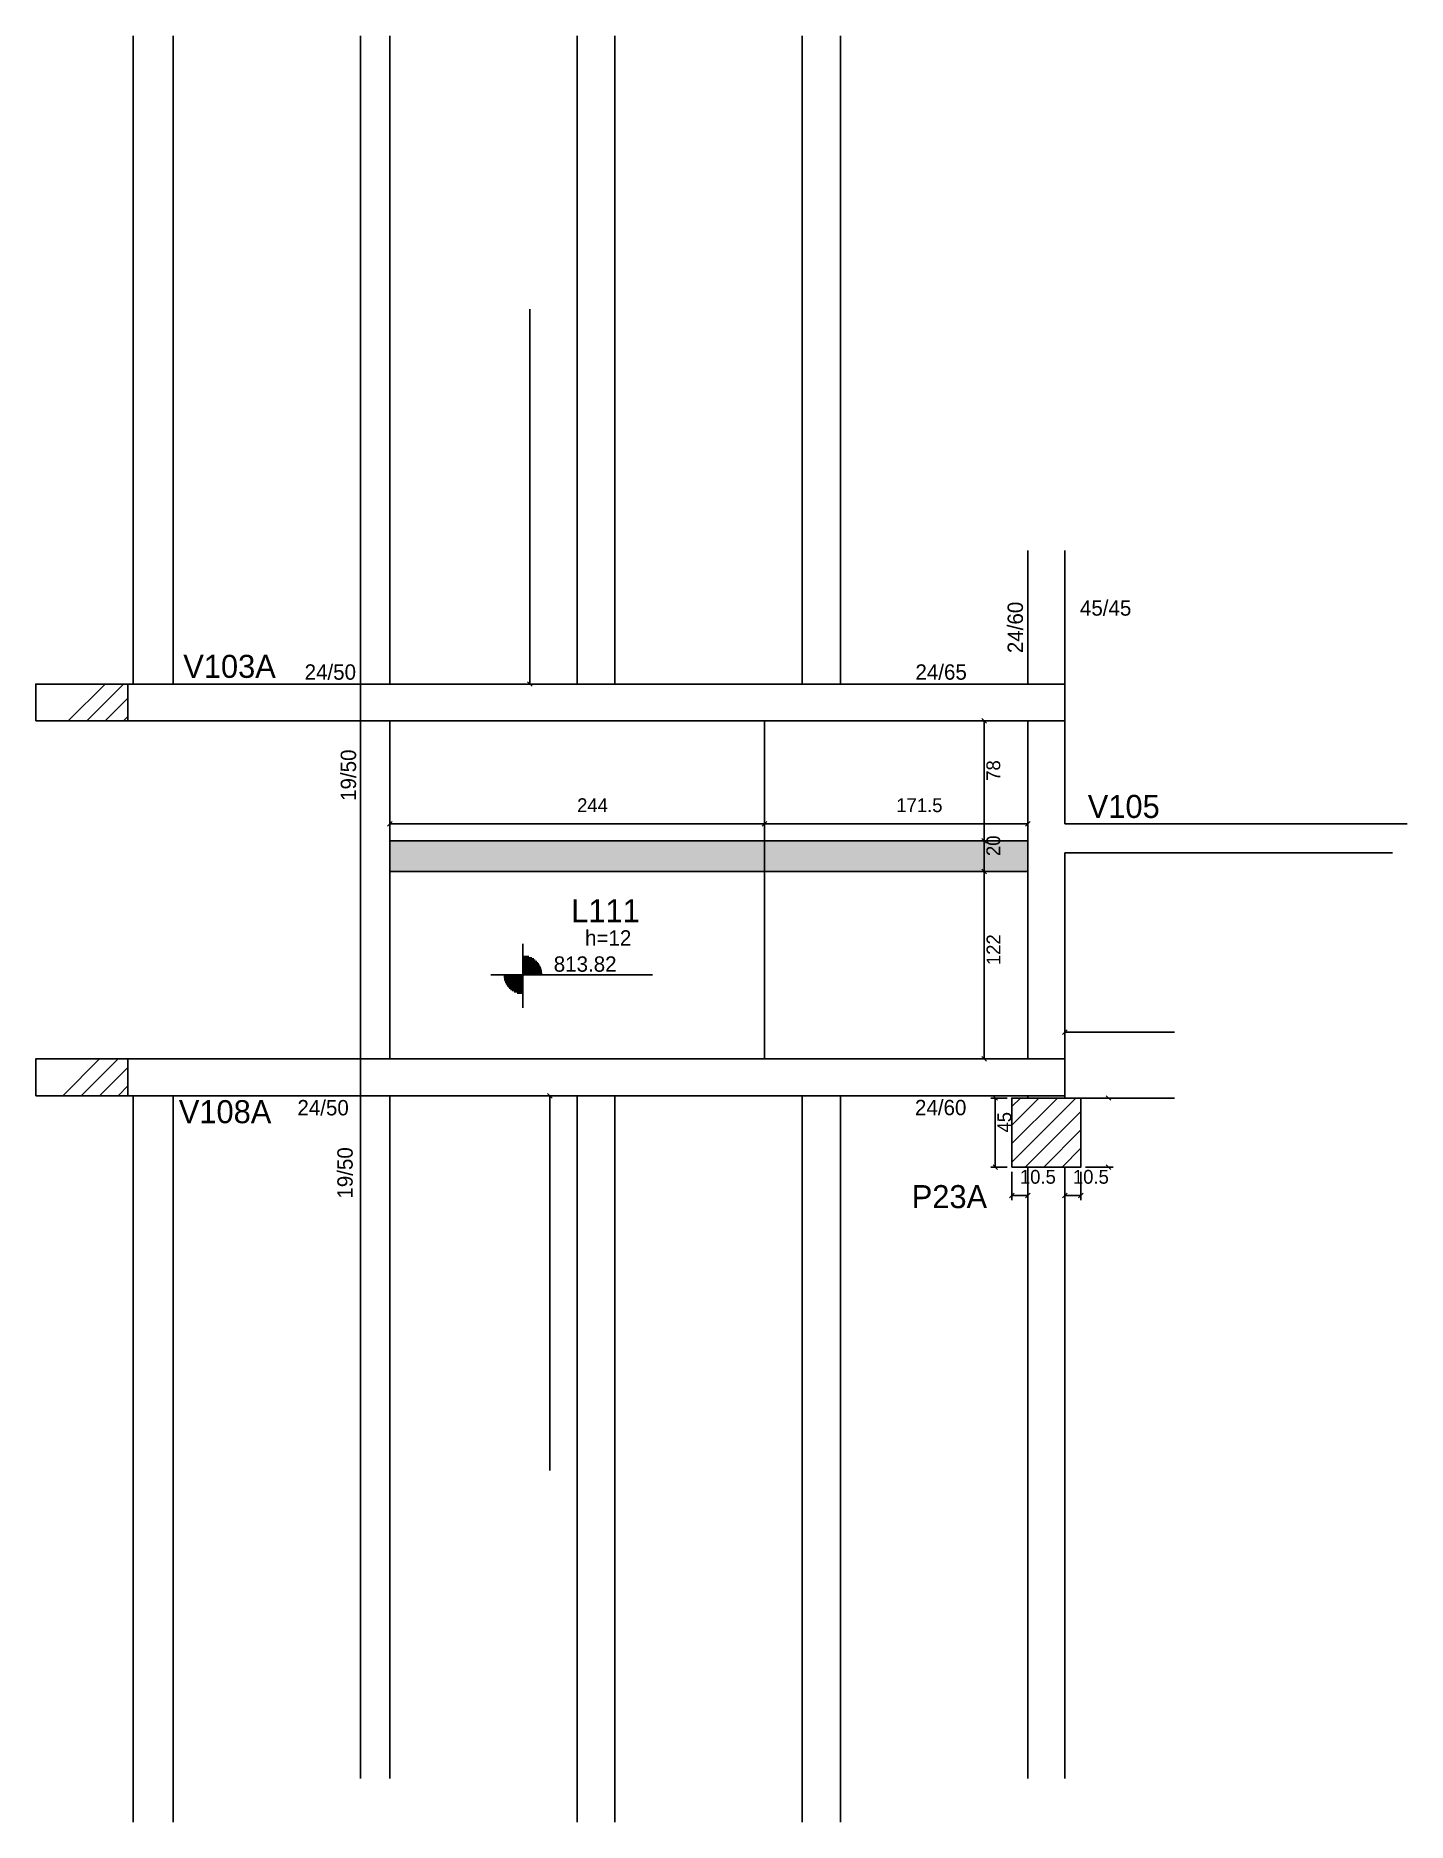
# Model space of a CAD drawing. Header units: metres. Extents: x 4565 to 5458, y 2062 to 3225.
import ezdxf

# ---------------------------------------------------------------- set-up
doc = ezdxf.new("R2010")
doc.units = ezdxf.units.M
for name, color, linetype in [('3', 7, 'Continuous'), ('4', 7, 'Continuous'), ('7', 7, 'Continuous'), ('Hachura', 7, 'Continuous'), ('Painéis', 7, 'Continuous')]:
    doc.layers.add(name, color=color, linetype=linetype)

msp = doc.modelspace()

# ---------------------------------------------------------------- hatches: boundary and pattern name
at = {"layer": 'Hachura'}
h = msp.add_hatch(color=7, dxfattribs=at)
h.dxf.hatch_style = 1
h.paths.add_polyline_path([(5210.9, 2680.8), (4795.4, 2680.8), (4795.4, 2700.8), (5210.9, 2700.8), (5210.9, 2680.8)])

# ---------------------------------------------------------------- linework, layer by layer
at = {"layer": '3', "color": 3, "lineweight": 25}
for p, q in [((4586.1, 2778.8), (4610.1, 2802.8)), ((4598.1, 2778.8), (4622.1, 2802.8)), ((4610.1, 2778.8), (4624.9, 2793.6)), ((4776.4, 2778.8), (4776.4, 2802.8)), ((4622.1, 2778.8), (4624.9, 2781.6)), ((4776.4, 2558.8), (4776.4, 2778.8)), ((4795.4, 2558.8), (4795.4, 2778.8)), ((4882.1, 2626), (4882.1, 2633.7)), ((4882.1, 2626), (4882.1, 2601)), ((4882.1, 2625.4), (4886, 2625.4)), ((4882.1, 2624.6), (4887.9, 2624.6)), ((4882.1, 2623.8), (4889.2, 2623.8)), ((4882.1, 2623), (4890.2, 2623)), ((4882.1, 2622.2), (4891.1, 2622.2)), ((4882.1, 2621.4), (4891.8, 2621.4)), ((4882.1, 2620.6), (4892.4, 2620.6)), ((4882.1, 2619.8), (4892.9, 2619.8)), ((4882.1, 2619), (4893.3, 2619)), ((4882.1, 2618.2), (4893.7, 2618.2)), ((4882.1, 2617.5), (4894, 2617.5)), ((4869.6, 2613.5), (4861.2, 2613.5)), ((4869.6, 2613.5), (4894.6, 2613.5)), ((4882.1, 2612.7), (4869.6, 2612.7)), ((4882.1, 2611.9), (4869.7, 2611.9)), ((4882.1, 2611.1), (4869.9, 2611.1)), ((4882.1, 2610.3), (4870, 2610.3)), ((4882.1, 2609.5), (4870.3, 2609.5)), ((4882.1, 2608.7), (4870.6, 2608.7)), ((4882.1, 2607.9), (4870.9, 2607.9)), ((4882.1, 2607.1), (4871.4, 2607.1)), ((4882.1, 2606.4), (4871.9, 2606.4)), ((4882.1, 2605.6), (4872.5, 2605.6)), ((4882.1, 2616.7), (4894.2, 2616.7)), ((4882.1, 2615.9), (4894.4, 2615.9)), ((4882.1, 2615.1), (4894.5, 2615.1)), ((4882.1, 2614.3), (4894.6, 2614.3)), ((4894.6, 2613.5), (4966.6, 2613.5)), ((4882.1, 2604.8), (4873.2, 2604.8)), ((4882.1, 2604), (4874, 2604)), ((4882.1, 2603.2), (4875.1, 2603.2)), ((4882.1, 2602.4), (4876.4, 2602.4)), ((4882.1, 2601.6), (4878.3, 2601.6)), ((4882.1, 2601), (4882.1, 2592.1)), ((4582.5, 2534.8), (4606.5, 2558.8)), ((4594.5, 2534.8), (4618.5, 2558.8)), ((4776.4, 2534.8), (4776.4, 2558.8)), ((4606.5, 2534.8), (4624.9, 2553.2)), ((4618.5, 2534.8), (4624.9, 2541.2)), ((5200.4, 2491.6), (5242.1, 2533.3)), ((5200.4, 2503.6), (5230.1, 2533.3)), ((5200.4, 2515.7), (5218.1, 2533.3)), ((5200.4, 2527.7), (5206.1, 2533.3)), ((5209.1, 2488.3), (5245.4, 2524.6)), ((5221.2, 2488.3), (5245.4, 2512.6)), ((5233.2, 2488.3), (5245.4, 2500.6)), ((5245.2, 2488.3), (5245.4, 2488.5))]:
    msp.add_line(p, q, dxfattribs=at)
for points in [[(4776.4, 3224.8), (4776.4, 2802.8)], [(4795.4, 2802.8), (4795.4, 3224.8)], [(5210.9, 2889.8), (5210.9, 2802.8)], [(5234.9, 2790.8), (5234.9, 2889.8)], [(4776.4, 2802.8), (4624.9, 2802.8)], [(5234.9, 2802.8), (4776.4, 2802.8)], [(5234.9, 2711.8), (5234.9, 2790.8)], [(4624.9, 2778.8), (4795.4, 2778.8)], [(4795.4, 2778.8), (5234.9, 2778.8)], [(5210.9, 2778.8), (5210.9, 2702.3)], [(5457.9, 2711.8), (5234.9, 2711.8)], [(5210.9, 2702.3), (5210.9, 2558.8)], [(5234.9, 2546.8), (5234.9, 2692.8)], [(5234.9, 2692.8), (5448.4, 2692.8)], [(4785.9, 2558.8), (4624.9, 2558.8)], [(5234.9, 2558.8), (4785.9, 2558.8)], [(5234.9, 2533.3), (5234.9, 2546.8)], [(4624.9, 2534.8), (4776.4, 2534.8)], [(4776.4, 2534.8), (5234.9, 2534.8)], [(4776.4, 2534.8), (4776.4, 2090.3)], [(4795.4, 2090.3), (4795.4, 2534.8)], [(5210.9, 2534.8), (5210.9, 2533.3)], [(5210.9, 2488.3), (5210.9, 2090.3)], [(5234.9, 2090.3), (5234.9, 2488.3)]]:
    msp.add_lwpolyline(points, dxfattribs=at)
at = {"layer": '7', "color": 7, "lineweight": 25}
for points in [[(4564.9, 2778.8), (4624.9, 2778.8), (4624.9, 2802.8), (4564.9, 2802.8), (4564.9, 2778.8)], [(4564.9, 2534.8), (4624.9, 2534.8), (4624.9, 2558.8), (4564.9, 2558.8), (4564.9, 2534.8)], [(5200.4, 2488.3), (5245.4, 2488.3), (5245.4, 2533.3), (5200.4, 2533.3), (5200.4, 2488.3)]]:
    msp.add_lwpolyline(points, dxfattribs=at)
at = {"layer": 'Painéis', "color": 200, "lineweight": 25}
for p, q in [((4628.4, 2802.8), (4628.4, 3224.8)), ((4654.4, 2802.8), (4654.4, 3224.8)), ((4917.4, 2802.8), (4917.4, 3224.8)), ((4941.9, 2802.8), (4941.9, 3224.8)), ((5063.9, 2802.8), (5063.9, 3224.8)), ((5088.9, 2802.8), (5088.9, 3224.8)), ((5039.4, 2558.8), (5039.4, 2778.8)), ((5210.9, 2700.8), (4795.4, 2700.8)), ((5210.9, 2680.8), (4795.4, 2680.8)), ((4628.4, 2534.8), (4628.4, 2061.8)), ((4654.4, 2534.8), (4654.4, 2061.8)), ((4917.4, 2534.8), (4917.4, 2061.8)), ((4941.9, 2534.8), (4941.9, 2061.8)), ((5063.9, 2534.8), (5063.9, 2061.8)), ((5088.9, 2534.8), (5088.9, 2061.8)), ((5234.9, 2533.3), (5306.4, 2533.3))]:
    msp.add_line(p, q, dxfattribs=at)
at = {"layer": 'Painéis', "color": 4, "lineweight": 25}
for p, q in [((4886.6, 3046.8), (4886.6, 2802.8)), ((5182.5, 2778.8), (5182.5, 2700.8)), ((4795.4, 2711.8), (5039.4, 2711.8)), ((5039.4, 2711.8), (5210.9, 2711.8)), ((5182.5, 2700.8), (5182.5, 2680.8)), ((5182.5, 2680.8), (5182.5, 2558.8)), ((5234.9, 2576.2), (5306.4, 2576.2)), ((4899.6, 2534.8), (4899.6, 2290.8)), ((5197.4, 2533.3), (5186.7, 2533.3)), ((5189.7, 2488.3), (5189.7, 2533.3)), ((5248.4, 2533.3), (5266.4, 2533.3)), ((5197.4, 2488.3), (5186.7, 2488.3)), ((5200.4, 2485.3), (5200.4, 2466.9)), ((5210.9, 2485.3), (5210.9, 2466.9)), ((5234.9, 2485.3), (5234.9, 2466.9)), ((5245.4, 2485.3), (5245.4, 2466.9)), ((5248.4, 2488.3), (5266.4, 2488.3)), ((5210.9, 2469.9), (5200.4, 2469.9)), ((5234.9, 2469.9), (5245.4, 2469.9))]:
    msp.add_line(p, q, dxfattribs=at)
at = {"layer": 'Painéis', "color": 0, "lineweight": 25}
for p, q in [((4885.1, 2804.3), (4888.1, 2801.3)), ((5184, 2777.3), (5181, 2780.3)), ((4796.9, 2713.3), (4793.9, 2710.3)), ((5037.9, 2710.3), (5040.9, 2713.3)), ((5040.9, 2713.3), (5037.9, 2710.3)), ((5209.4, 2710.3), (5212.4, 2713.3)), ((5181, 2702.3), (5184, 2699.3)), ((5184, 2699.3), (5181, 2702.3)), ((5181, 2682.3), (5184, 2679.3)), ((5184, 2679.3), (5181, 2682.3)), ((5236.4, 2577.7), (5233.4, 2574.7)), ((5181, 2560.3), (5184, 2557.3)), ((4901.1, 2533.3), (4898.1, 2536.3)), ((5191.2, 2531.8), (5188.2, 2534.8)), ((5264.9, 2531.8), (5261.9, 2534.8)), ((5188.2, 2489.8), (5191.2, 2486.8)), ((5261.9, 2489.8), (5264.9, 2486.8)), ((5201.9, 2471.4), (5198.9, 2468.4)), ((5209.4, 2468.4), (5212.4, 2471.4)), ((5236.4, 2471.4), (5233.4, 2468.4)), ((5243.9, 2468.4), (5246.9, 2471.4))]:
    msp.add_line(p, q, dxfattribs=at)

# ---------------------------------------------------------------- texts
at = {"layer": '3', "color": 3, "lineweight": 25}
for s, p in [('24/60', (5207.7, 2822.9)), ('19/50', (4773.5, 2726.7)), ('19/50', (4771.3, 2467.8))]:
    msp.add_text(s, height=10, rotation=90, dxfattribs=at).set_placement(p)
for s, p in [('45/45', (5244.8, 2847.3)), ('24/50', (4740, 2805.6)), ('24/65', (5137.7, 2805.6)), ('h=12', (4922.6, 2632.5)), ('813.82', (4902.2, 2615.5)), ('24/50', (4735.3, 2522)), ('24/60', (5137.4, 2522.1))]:
    msp.add_text(s, height=10, dxfattribs=at).set_placement(p)
at = {"layer": '4', "color": 4, "lineweight": 25}
for s, p in [('V103A', (4661, 2806.8)), ('V105', (5249.9, 2715.6)), ('L111', (4913.6, 2647.7)), ('V108A', (4658.1, 2516.9)), ('P23A', (5135.3, 2461.6))]:
    msp.add_text(s, height=15, dxfattribs=at).set_placement(p)
at = {"layer": 'Painéis', "color": 240, "lineweight": 25}
for s, p in [('78', (5192.9, 2739.8)), ('20', (5192.9, 2690.8)), ('122', (5193, 2619.8)), ('45', (5200.1, 2510.8))]:
    msp.add_text(s, height=9, rotation=90, dxfattribs=at).set_placement(p)
for s, p in [('244', (4917.4, 2719.4)), ('171.5', (5125.2, 2719.4)), ('10.5', (5205.7, 2477.5)), ('10.5', (5240.2, 2477.5))]:
    msp.add_text(s, height=9, dxfattribs=at).set_placement(p)

doc.saveas('drawing.dxf')
